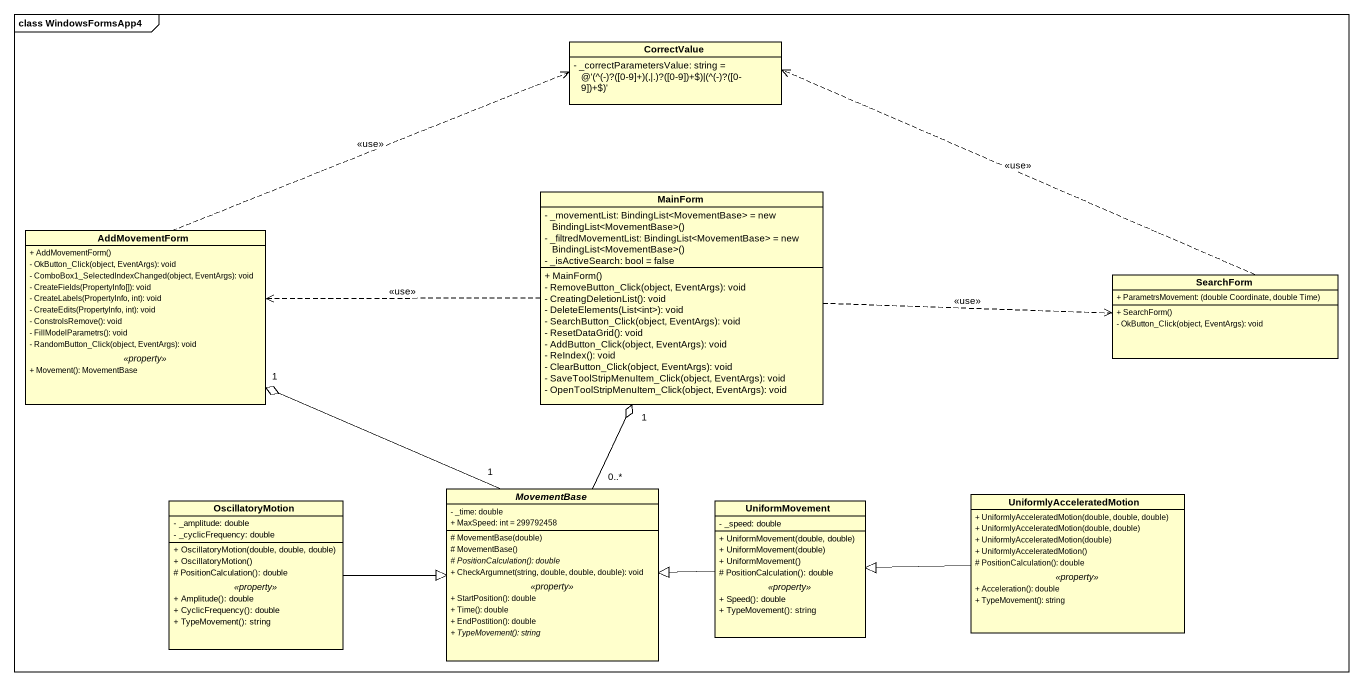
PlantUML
@startuml
mainframe class WindowsFormsApp4
hide circle
hide empty members
skinparam classAttributeIconSize 0
class CorrectValue {
  {field} - _сorrectParametersValue: string = @'(^(-)?([0-9]+)(,|.)?([0-9])+$)|(^(-)?([0-9])+$)'
}
class MainForm {
  {field} - _movementList: BindingList<MovementBase> = new BindingList<MovementBase>()
  {field} - _filtredMovementList: BindingList<MovementBase> = new BindingList<MovementBase>()
  - _isActiveSearch: bool = false
  + MainForm()
  - RemoveButton_Click(object, EventArgs): void
  - CreatingDeletionList(): void
  - DeleteElements(List<int>): void
  - SearchButton_Click(object, EventArgs): void
  - ResetDataGrid(): void
  - AddButton_Click(object, EventArgs): void
  - ReIndex(): void
  - ClearButton_Click(object, EventArgs): void
  - SaveToolStripMenuItem_Click(object, EventArgs): void
  - OpenToolStripMenuItem_Click(object, EventArgs): void
}
class AddMovementForm {
  + AddMovementForm()
  - OkButton_Click(object, EventArgs): void
  - ComboBox1_SelectedIndexChanged(object, EventArgs): void
  - CreateFields(PropertyInfo[]): void
  - CreateLabels(PropertyInfo, int): void
  - CreateEdits(PropertyInfo, int): void
  - ConstrolsRemove(): void
  - FillModelParametrs(): void
  - RandomButton_Click(object, EventArgs): void
  .. <<property>> ..
  + Movement(): MovementBase
}
class SearchForm {
  {field} + ParametrsMovement: (double Coordinate, double Time)
  + SearchForm()
  - OkButton_Click(object, EventArgs): void
}
class OscillatoryMotion {
  - _amplitude: double
  - _cyclicFrequency: double
  --
  + OscillatoryMotion(double, double, double)
  + OscillatoryMotion()
  # PositionCalculation(): double
  .. <<property>> ..
  + Amplitude(): double
  + CyclicFrequency(): double
  + TypeMovement(): string
}
abstract class MovementBase {
  - _time: double
  + MaxSpeed: int = 299792458
  --
  # MovementBase(double)
  # MovementBase()
  {abstract} # PositionCalculation(): double
  + CheckArgumnet(string, double, double, double): void
  .. <<property>> ..
  + StartPosition(): double
  + Time(): double
  + EndPostition(): double
  {abstract} + TypeMovement(): string
}
class UniformMovement {
  - _speed: double
  --
  + UniformMovement(double, double)
  + UniformMovement(double)
  + UniformMovement()
  # PositionCalculation(): double
  .. <<property>> ..
  + Speed(): double
  + TypeMovement(): string
}
class UniformlyAcceleratedMotion {
  + UniformlyAcceleratedMotion(double, double, double)
  + UniformlyAcceleratedMotion(double, double)
  + UniformlyAcceleratedMotion(double)
  + UniformlyAcceleratedMotion()
  # PositionCalculation(): double
  .. <<property>> ..
  + Acceleration(): double
  + TypeMovement(): string
}
MainForm .left.> AddMovementForm : <<use>>
MainForm .right.> SearchForm : <<use>>
AddMovementForm .right.> CorrectValue : <<use>>
SearchForm .left.> CorrectValue : <<use>>
OscillatoryMotion -right-|> MovementBase
MovementBase "0..*" -up-o "1" MainForm
MovementBase "1" -up-o "1" AddMovementForm
UniformMovement -left-|> MovementBase
UniformlyAcceleratedMotion -left-|> UniformMovement
@enduml
